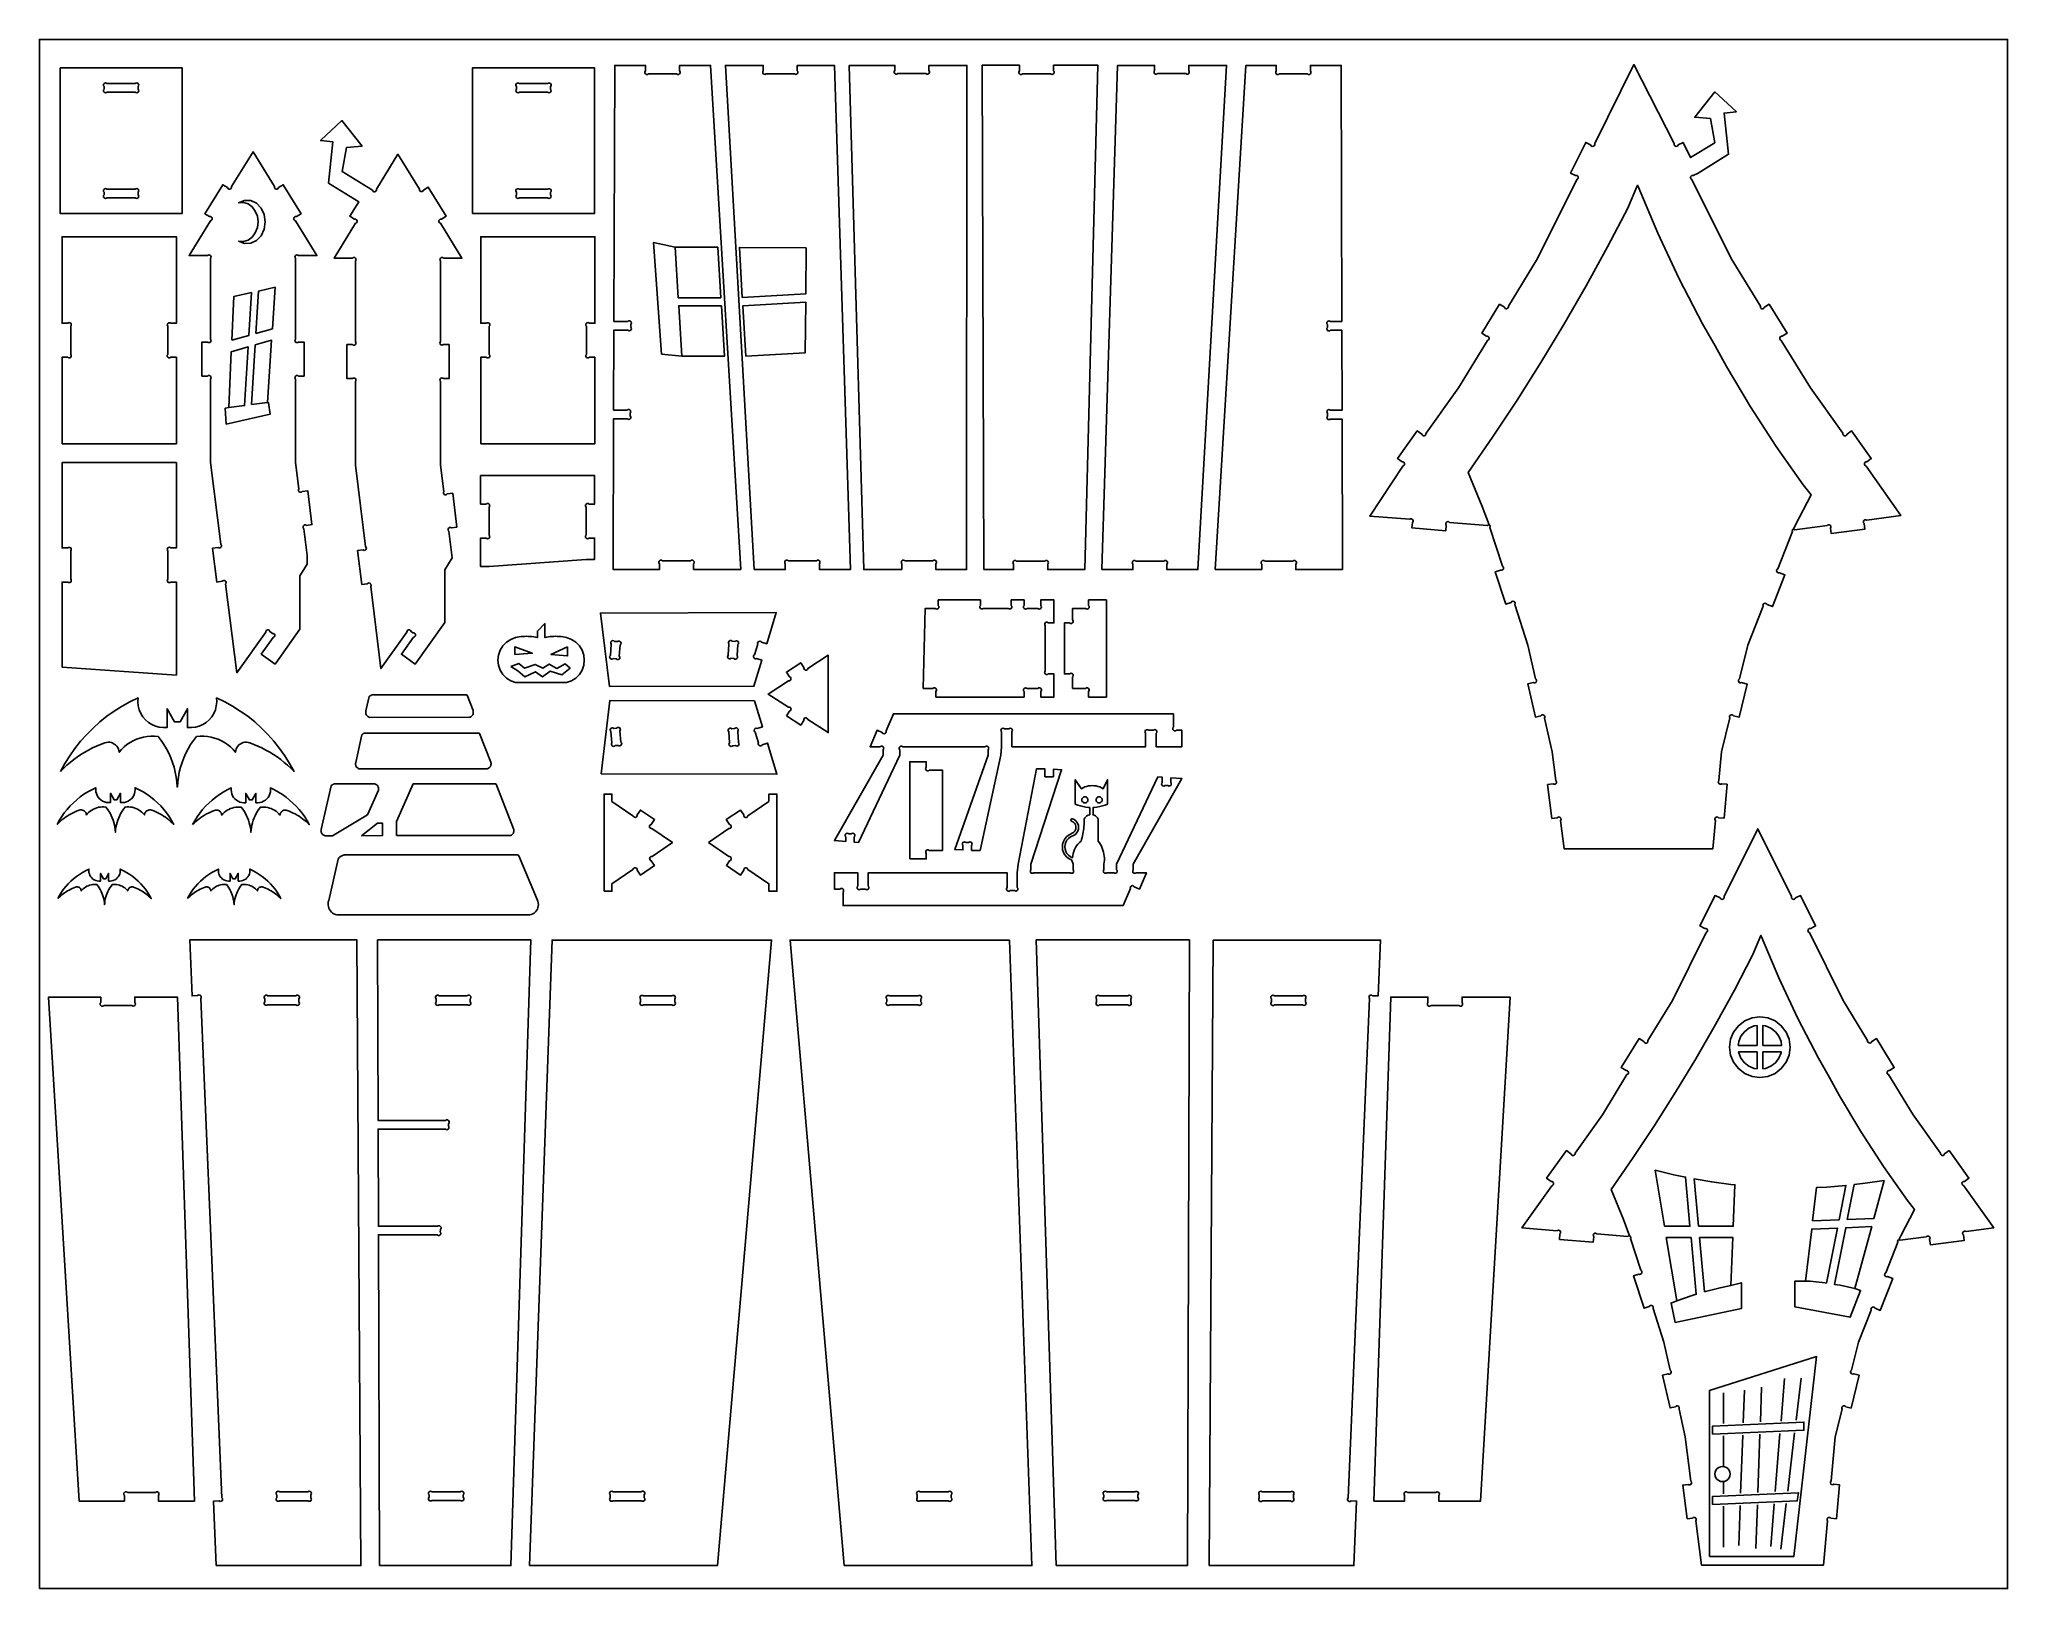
# Model space of a CAD drawing. Extents: x -897 to 1319, y -771 to 974.
import ezdxf

# ---------------------------------------------------------------- set-up
doc = ezdxf.new("R2010")
doc.units = 0
doc.header["$MEASUREMENT"] = 0
doc.layers.get('0').update_dxf_attribs({"linetype": 'CONTINUOUS'})
doc.layers.add('ENGRAVING', color=1, linetype='CONTINUOUS')

msp = doc.modelspace()

# ---------------------------------------------------------------- linework, layer by layer
for points in [[(-897.5, -770.5), (-897.5, 973.9), (1318.9, 973.9), (1318.9, -770.5)], [(-874, 941.9), (-736.8, 941.9), (-736.8, 777.8), (-874, 777.8)], [(-409.6, 777.8), (-409.6, 941.9), (-272.5, 941.9), (-272.5, 777.8)], [(-673.1, 746.7), (-667.7, 746.4), (-662.5, 747.9), (-657.9, 751.3), (-654.3, 756.1), (-652, 761.9), (-651.2, 768.3), (-652, 774.7), (-654.3, 780.6), (-657.9, 785.4), (-662.5, 788.7), (-667.7, 790.2), (-673.1, 789.9), (-666.5, 792.5), (-659.5, 792.3), (-653.1, 789.3), (-647.8, 783.8), (-644.4, 776.6), (-643.2, 768.3), (-644.4, 760.1), (-647.8, 752.8), (-653.1, 747.3), (-659.5, 744.3), (-666.5, 744.1)], [(-178, 683), (-130.1, 683), (-133.5, 739.8), (-181.5, 739.8)], [(-105.9, 683.1), (-109.1, 739.7), (-34.1, 739.1), (-34.5, 687.2)], [(-680.8, 635.1), (-678.5, 684.3), (-658.6, 688.8), (-661.5, 640.5)], [(-653.6, 642.7), (-635.1, 648), (-632, 694.7), (-650.7, 690.5)], [(-174.1, 617), (-126.1, 617), (-129.5, 673.9), (-177.5, 673.9)], [(-102.1, 617.1), (-35, 621), (-34.5, 678.1), (-105.3, 674)], [(-684.3, 559.2), (-681.4, 622.2), (-662.3, 627.6), (-666.4, 561.6)], [(-658.6, 562.6), (-654.4, 629.8), (-636, 635.1), (-640.6, 565)], [(-375.6, 258.8), (-371.5, 254.7), (-366.6, 251.6), (-361.2, 249.6), (-303.7, 249.6), (-298.3, 251.6), (-293.4, 254.7), (-289.3, 258.8), (-286.3, 263.7), (-284.4, 269.2), (-283.8, 275), (-284.4, 280.7), (-286.3, 286.2), (-289.3, 291.1), (-293.4, 295.2), (-298.3, 298.3), (-303.7, 300.3), (-305.7, 300.8), (-307.7, 301.1), (-309.8, 301.4), (-311.8, 301.6), (-313.9, 301.7), (-316, 301.8), (-318, 301.7), (-320.1, 301.6), (-322.1, 301.4), (-324.2, 301.1), (-326.2, 300.8), (-328.2, 300.3), (-328.2, 316.1), (-336.7, 307.7), (-336.7, 300.3), (-338.7, 300.8), (-340.8, 301.1), (-342.8, 301.4), (-344.8, 301.6), (-346.9, 301.7), (-349, 301.8), (-351, 301.7), (-353.1, 301.6), (-355.1, 301.4), (-357.2, 301.1), (-359.2, 300.8), (-361.2, 300.3), (-366.6, 298.3), (-371.5, 295.2), (-375.6, 291.1), (-378.6, 286.2), (-380.5, 280.7), (-381.2, 275), (-380.5, 269.2), (-378.6, 263.7)], [(-362, 281.4), (-362, 290), (-342.5, 282.6)], [(-302.7, 290), (-321.4, 281.4), (-302.7, 279.7)], [(-366.7, 267.9), (-357.7, 271.3), (-351, 266), (-339.2, 270.1), (-330.5, 265.9), (-323.3, 270.5), (-314.9, 265.6), (-305.4, 270.7), (-299.8, 265.8), (-309.2, 258.4), (-322.2, 262.6), (-331, 256.2), (-338.9, 261.8), (-350.8, 256.2), (-358.6, 262.9)], [(-873.6, 149.7), (-870.1, 153.2), (-866.4, 156.6), (-862.6, 159.8), (-858.7, 162.9), (-854.7, 165.9), (-850.6, 168.6), (-846.3, 171.3), (-842, 173.7), (-837.6, 176), (-833.1, 178.1), (-828.5, 180.1), (-823.8, 181.8), (-822, 182.3), (-820.1, 182.5), (-818.3, 182.5), (-816.4, 182.1), (-814.7, 181.5), (-813.1, 180.5), (-811.6, 179.4), (-810.3, 178), (-809.2, 176.5), (-808.4, 174.8), (-807.9, 173), (-807.6, 171.2), (-805, 174.3), (-802, 177.2), (-798.8, 179.8), (-795.4, 182.1), (-791.8, 184.1), (-788.1, 185.8), (-784.2, 187.2), (-780.2, 188.2), (-776.1, 188.9), (-772, 189.3), (-767.9, 189.3), (-763.8, 188.9), (-760.4, 184.4), (-757.2, 179.8), (-754.4, 175), (-751.8, 170), (-749.5, 164.9), (-747.5, 159.6), (-745.8, 154.3), (-744.5, 148.8), (-743.4, 143.3), (-742.7, 137.8), (-742.3, 132.2), (-742.1, 132.2), (-741.7, 137.8), (-740.9, 143.3), (-739.9, 148.8), (-738.5, 154.3), (-736.8, 159.6), (-734.8, 164.9), (-732.5, 170), (-729.9, 175), (-727.1, 179.8), (-723.9, 184.4), (-720.5, 188.9), (-716.4, 189.3), (-712.3, 189.3), (-708.2, 188.9), (-704.1, 188.2), (-700.1, 187.2), (-696.3, 185.8), (-692.5, 184.1), (-688.9, 182.1), (-685.5, 179.8), (-682.3, 177.2), (-679.4, 174.3), (-676.7, 171.2), (-676.4, 173), (-675.9, 174.8), (-675.1, 176.5), (-674, 178), (-672.7, 179.4), (-671.3, 180.5), (-669.6, 181.5), (-667.9, 182.1), (-666, 182.5), (-664.2, 182.5), (-662.3, 182.3), (-660.5, 181.8), (-655.9, 180.1), (-651.3, 178.1), (-646.8, 176), (-642.3, 173.7), (-638, 171.3), (-633.8, 168.6), (-629.6, 165.9), (-625.6, 162.9), (-621.7, 159.8), (-617.9, 156.6), (-614.3, 153.2), (-610.7, 149.7), (-615.7, 158.6), (-621.1, 167.3), (-627, 175.6), (-633.3, 183.6), (-640.1, 191.3), (-647.3, 198.5), (-654.9, 205.3), (-662.9, 211.7), (-671.2, 217.6), (-679.9, 223), (-688.8, 227.9), (-698, 232.4), (-697.8, 227.9), (-698.2, 223.4), (-699.3, 219.1), (-701, 215), (-703.4, 211.1), (-706.3, 207.7), (-709.6, 204.8), (-713.4, 202.4), (-717.5, 200.6), (-721.8, 199.4), (-726.3, 198.9), (-730.8, 199), (-730.8, 220.1), (-738.9, 205.5), (-745.4, 205.5), (-753.6, 220.1), (-753.6, 199), (-758, 198.9), (-762.5, 199.4), (-766.8, 200.6), (-770.9, 202.4), (-774.7, 204.8), (-778.1, 207.7), (-780.9, 211.1), (-783.3, 215), (-785, 219.1), (-786.1, 223.4), (-786.5, 227.9), (-786.3, 232.4), (-795.5, 227.9), (-804.4, 223), (-813.1, 217.6), (-821.4, 211.7), (-829.4, 205.3), (-837, 198.5), (-844.2, 191.3), (-851, 183.6), (-857.4, 175.6), (-863.3, 167.3), (-868.7, 158.6)], [(-528.6, 212.5), (-528.1, 211.9), (-527.5, 211.4), (-526.8, 211), (-526.1, 210.7), (-525.3, 210.5), (-413.1, 210.6), (-412.4, 210.9), (-411.6, 211.2), (-411, 211.7), (-410.4, 212.2), (-409.9, 212.8), (-409.4, 213.5), (-409.1, 214.2), (-408.9, 215), (-408.8, 215.8), (-408.8, 216.6), (-408.9, 217.4), (-409.1, 218.2), (-415.9, 235.5), (-416, 235.6), (-416.1, 235.7), (-416.1, 235.7), (-416.2, 235.8), (-416.3, 235.8), (-416.4, 235.9), (-416.5, 235.9), (-416.6, 236), (-416.7, 236), (-416.8, 236), (-416.9, 236), (-417, 236), (-520.5, 236), (-521, 236.1), (-521.5, 236), (-522, 236), (-522.5, 235.9), (-523, 235.8), (-523.5, 235.6), (-524, 235.4), (-524.4, 235.1), (-524.9, 234.9), (-525.3, 234.6), (-525.7, 234.2), (-526, 233.9), (-529.7, 217.7), (-529.9, 216.9), (-529.9, 216.1), (-529.9, 215.3), (-529.7, 214.6), (-529.4, 213.8), (-529.1, 213.1)], [(-540.2, 154.5), (-539.6, 154), (-539, 153.5), (-538.3, 153.1), (-537.6, 152.7), (-536.9, 152.5), (-393.2, 152.7), (-392.4, 152.9), (-391.7, 153.3), (-391, 153.7), (-390.4, 154.2), (-389.9, 154.9), (-389.5, 155.5), (-389.2, 156.3), (-388.9, 157.1), (-388.8, 157.8), (-388.8, 158.7), (-389, 159.5), (-389.2, 160.2), (-401.8, 192.4), (-401.9, 192.4), (-401.9, 192.5), (-402, 192.5), (-402.1, 192.6), (-402.2, 192.7), (-402.3, 192.7), (-402.4, 192.7), (-402.5, 192.8), (-402.6, 192.8), (-402.7, 192.8), (-402.8, 192.8), (-402.9, 192.8), (-531, 192.8), (-531.4, 192.8), (-531.7, 192.7), (-532, 192.6), (-532.3, 192.5), (-532.6, 192.3), (-532.9, 192.1), (-533.1, 191.9), (-533.4, 191.7), (-533.6, 191.5), (-533.8, 191.2), (-534, 191), (-534.2, 190.7), (-541.2, 159.7), (-541.4, 158.9), (-541.5, 158.1), (-541.4, 157.4), (-541.2, 156.6), (-541, 155.9), (-540.6, 155.2)], [(-575.8, 77.2), (-567.2, 77.2), (-528, 100.6), (-515.7, 128.6), (-515.5, 129.5), (-515.5, 130.4), (-515.6, 131.3), (-515.8, 132.2), (-516.2, 133), (-516.7, 133.8), (-517.4, 134.4), (-518.1, 134.9), (-519, 135.3), (-519.9, 135.5), (-520.8, 135.6), (-563.5, 135.6), (-564, 135.6), (-564.5, 135.6), (-565, 135.6), (-565.5, 135.5), (-566, 135.3), (-566.5, 135.2), (-567, 135), (-567.4, 134.7), (-567.9, 134.5), (-568.3, 134.2), (-568.7, 133.8), (-569, 133.5), (-580.2, 84.4), (-580.3, 83.6), (-580.4, 82.9), (-580.3, 82.1), (-580.1, 81.3), (-579.9, 80.6), (-579.5, 79.9), (-579.1, 79.2), (-578.5, 78.7), (-577.9, 78.2), (-577.3, 77.8), (-576.5, 77.4)], [(-495.3, 77.3), (-495.3, 93.4), (-476.7, 135.6), (-384.2, 135.6), (-384.1, 135.6), (-384, 135.6), (-383.9, 135.6), (-383.8, 135.5), (-383.7, 135.5), (-383.6, 135.5), (-383.5, 135.4), (-383.4, 135.4), (-383.3, 135.3), (-383.2, 135.3), (-383.2, 135.2), (-383.1, 135.1), (-363.4, 84.9), (-363.2, 84.2), (-363, 83.4), (-363, 82.6), (-363.1, 81.8), (-363.4, 81), (-363.7, 80.2), (-364.1, 79.6), (-364.7, 78.9), (-365.3, 78.4), (-365.9, 78), (-366.7, 77.6), (-367.4, 77.4)], [(-877.5, 89.9), (-875.7, 91.7), (-873.9, 93.4), (-872, 95), (-870.1, 96.5), (-868.1, 98), (-866, 99.4), (-863.9, 100.7), (-861.7, 101.9), (-859.5, 103.1), (-857.2, 104.1), (-855, 105.1), (-852.6, 106), (-851.7, 106.2), (-850.8, 106.3), (-849.9, 106.3), (-848.9, 106.1), (-848.1, 105.8), (-847.2, 105.3), (-846.5, 104.8), (-845.9, 104.1), (-845.3, 103.3), (-844.9, 102.5), (-844.7, 101.6), (-844.5, 100.6), (-843.2, 102.2), (-841.7, 103.6), (-840.1, 105), (-838.4, 106.1), (-836.6, 107.1), (-834.8, 108), (-832.8, 108.7), (-830.8, 109.2), (-828.8, 109.5), (-826.7, 109.7), (-824.7, 109.7), (-822.6, 109.5), (-820.9, 107.3), (-819.3, 105), (-817.9, 102.5), (-816.6, 100.1), (-815.5, 97.5), (-814.5, 94.9), (-813.6, 92.2), (-812.9, 89.5), (-812.4, 86.7), (-812.1, 84), (-811.8, 81.2), (-811.8, 81.2), (-811.6, 84), (-811.2, 86.7), (-810.7, 89.5), (-810, 92.2), (-809.1, 94.9), (-808.1, 97.5), (-807, 100.1), (-805.7, 102.5), (-804.3, 105), (-802.7, 107.3), (-801, 109.5), (-798.9, 109.7), (-796.9, 109.7), (-794.8, 109.5), (-792.8, 109.2), (-790.8, 108.7), (-788.8, 108), (-787, 107.1), (-785.2, 106.1), (-783.5, 105), (-781.9, 103.6), (-780.4, 102.2), (-779.1, 100.6), (-778.9, 101.6), (-778.7, 102.5), (-778.3, 103.3), (-777.7, 104.1), (-777.1, 104.8), (-776.4, 105.3), (-775.5, 105.8), (-774.7, 106.1), (-773.7, 106.3), (-772.8, 106.3), (-771.9, 106.2), (-771, 106), (-768.7, 105.1), (-766.4, 104.1), (-764.1, 103.1), (-761.9, 101.9), (-759.7, 100.7), (-757.6, 99.4), (-755.5, 98), (-753.5, 96.5), (-751.6, 95), (-749.7, 93.4), (-747.9, 91.7), (-746.1, 89.9), (-748.5, 94.4), (-751.3, 98.7), (-754.2, 102.9), (-757.4, 106.9), (-760.8, 110.7), (-764.4, 114.3), (-768.2, 117.7), (-772.2, 120.9), (-776.3, 123.9), (-780.7, 126.6), (-785.1, 129), (-789.7, 131.3), (-789.6, 129), (-789.8, 126.8), (-790.4, 124.6), (-791.2, 122.6), (-792.4, 120.6), (-793.9, 118.9), (-795.5, 117.5), (-797.4, 116.2), (-799.5, 115.3), (-801.6, 114.8), (-803.9, 114.5), (-806.1, 114.6), (-806.1, 125.1), (-810.2, 117.8), (-813.4, 117.8), (-817.5, 125.1), (-817.5, 114.6), (-819.7, 114.5), (-822, 114.8), (-824.1, 115.3), (-826.2, 116.2), (-828.1, 117.5), (-829.7, 118.9), (-831.2, 120.6), (-832.4, 122.6), (-833.2, 124.6), (-833.8, 126.8), (-834, 129), (-833.9, 131.3), (-838.5, 129), (-842.9, 126.6), (-847.3, 123.9), (-851.4, 120.9), (-855.4, 117.7), (-859.2, 114.3), (-862.8, 110.7), (-866.2, 106.9), (-869.4, 102.9), (-872.3, 98.7), (-875.1, 94.4)], [(-725, 89.7), (-723.2, 91.4), (-721.4, 93.1), (-719.5, 94.7), (-717.6, 96.3), (-715.5, 97.7), (-713.5, 99.1), (-711.4, 100.4), (-709.2, 101.7), (-707, 102.8), (-704.7, 103.9), (-702.4, 104.8), (-700.1, 105.7), (-699.2, 106), (-698.3, 106.1), (-697.3, 106), (-696.4, 105.9), (-695.6, 105.5), (-694.7, 105.1), (-694, 104.5), (-693.4, 103.8), (-692.8, 103), (-692.4, 102.2), (-692.2, 101.3), (-692, 100.4), (-690.7, 101.9), (-689.2, 103.4), (-687.6, 104.7), (-685.9, 105.9), (-684.1, 106.9), (-682.2, 107.7), (-680.3, 108.4), (-678.3, 108.9), (-676.3, 109.3), (-674.2, 109.4), (-672.2, 109.4), (-670.1, 109.2), (-668.4, 107), (-666.8, 104.7), (-665.4, 102.3), (-664.1, 99.8), (-663, 97.2), (-662, 94.6), (-661.1, 91.9), (-660.4, 89.2), (-659.9, 86.5), (-659.5, 83.7), (-659.3, 80.9), (-659.2, 80.9), (-659, 83.7), (-658.7, 86.5), (-658.1, 89.2), (-657.5, 91.9), (-656.6, 94.6), (-655.6, 97.2), (-654.5, 99.8), (-653.2, 102.3), (-651.7, 104.7), (-650.2, 107), (-648.5, 109.2), (-646.4, 109.4), (-644.4, 109.4), (-642.3, 109.3), (-640.3, 108.9), (-638.3, 108.4), (-636.3, 107.7), (-634.5, 106.9), (-632.7, 105.9), (-631, 104.7), (-629.4, 103.4), (-627.9, 101.9), (-626.5, 100.4), (-626.4, 101.3), (-626.2, 102.2), (-625.7, 103), (-625.2, 103.8), (-624.6, 104.5), (-623.8, 105.1), (-623, 105.5), (-622.1, 105.9), (-621.2, 106), (-620.3, 106.1), (-619.4, 106), (-618.5, 105.7), (-616.1, 104.8), (-613.8, 103.9), (-611.6, 102.8), (-609.4, 101.7), (-607.2, 100.4), (-605.1, 99.1), (-603, 97.7), (-601, 96.3), (-599.1, 94.7), (-597.2, 93.1), (-595.3, 91.4), (-593.6, 89.7), (-596, 94.1), (-598.7, 98.5), (-601.7, 102.6), (-604.9, 106.6), (-608.3, 110.4), (-611.9, 114), (-615.7, 117.4), (-619.7, 120.6), (-623.8, 123.6), (-628.1, 126.3), (-632.6, 128.8), (-637.2, 131), (-637.1, 128.8), (-637.3, 126.5), (-637.9, 124.4), (-638.7, 122.3), (-639.9, 120.4), (-641.3, 118.7), (-643, 117.2), (-644.9, 116), (-647, 115.1), (-649.1, 114.5), (-651.4, 114.2), (-653.6, 114.3), (-653.6, 124.9), (-657.7, 117.5), (-660.9, 117.5), (-665, 124.9), (-665, 114.3), (-667.2, 114.2), (-669.4, 114.5), (-671.6, 115.1), (-673.7, 116), (-675.5, 117.2), (-677.2, 118.7), (-678.7, 120.4), (-679.8, 122.3), (-680.7, 124.4), (-681.3, 126.5), (-681.5, 128.8), (-681.4, 131), (-686, 128.8), (-690.4, 126.3), (-694.7, 123.6), (-698.9, 120.6), (-702.9, 117.4), (-706.7, 114), (-710.3, 110.4), (-713.7, 106.6), (-716.9, 102.6), (-719.8, 98.5), (-722.5, 94.1)], [(277.5, 115.2), (276.9, 115.9), (276.6, 116.7), (276.5, 117.6), (276.6, 118.5), (276.9, 119.3), (277.5, 120), (278.2, 120.6), (279, 120.9), (279.9, 121), (280.8, 120.9), (281.6, 120.6), (282.3, 120), (282.9, 119.3), (283.2, 118.5), (283.3, 117.6), (283.2, 116.7), (282.9, 115.9), (282.3, 115.2), (281.6, 114.7), (280.8, 114.3), (279.9, 114.2), (279, 114.3), (278.2, 114.7)], [(293.4, 115.2), (292.9, 115.9), (292.6, 116.7), (292.4, 117.6), (292.6, 118.5), (292.9, 119.3), (293.4, 120), (294.2, 120.6), (295, 120.9), (295.9, 121), (296.7, 120.9), (297.6, 120.6), (298.3, 120), (298.8, 119.3), (299.2, 118.5), (299.3, 117.6), (299.2, 116.7), (298.8, 115.9), (298.3, 115.2), (297.6, 114.7), (296.7, 114.3), (295.9, 114.2), (295, 114.3), (294.2, 114.7)], [(-534.6, 77.2), (-511.2, 77.3), (-511.2, 91.4), (-516.8, 91.4)], [(-568.5, -8.7), (-567.2, -9.8), (-565.7, -10.8), (-564.1, -11.5), (-562.3, -12), (-345.3, -12), (-343.5, -11.5), (-341.8, -10.8), (-340.3, -9.8), (-338.9, -8.5), (-337.7, -7.1), (-336.7, -5.5), (-336, -3.8), (-335.6, -1.9), (-335.5, -0.1), (-335.7, 1.8), (-336.1, 3.6), (-336.8, 5.3), (-357.5, 54.7), (-357.6, 54.9), (-357.8, 55), (-358, 55.2), (-358.2, 55.3), (-358.4, 55.4), (-358.6, 55.5), (-358.8, 55.6), (-359, 55.7), (-359.2, 55.7), (-359.4, 55.8), (-359.7, 55.8), (-359.9, 55.8), (-553.2, 55.8), (-554, 55.7), (-554.8, 55.5), (-555.6, 55.3), (-556.3, 55), (-557, 54.6), (-557.7, 54.3), (-558.4, 53.8), (-559, 53.3), (-559.6, 52.8), (-560.1, 52.2), (-560.6, 51.5), (-561.1, 50.9), (-571.6, 4.4), (-572.1, 2.7), (-572.3, 1), (-572.3, -0.8), (-572, -2.6), (-571.5, -4.3), (-570.7, -5.9), (-569.7, -7.4)], [(-876.6, 6.5), (-875.2, 7.9), (-873.8, 9.2), (-872.3, 10.5), (-870.7, 11.8), (-869.1, 13), (-867.4, 14.1), (-865.7, 15.1), (-864, 16.1), (-862.2, 17), (-860.4, 17.9), (-858.6, 18.6), (-856.7, 19.3), (-856, 19.5), (-855.3, 19.6), (-854.5, 19.6), (-853.8, 19.4), (-853.1, 19.2), (-852.4, 18.8), (-851.8, 18.4), (-851.3, 17.8), (-850.9, 17.2), (-850.6, 16.5), (-850.4, 15.8), (-850.3, 15.1), (-849.2, 16.3), (-848, 17.5), (-846.7, 18.5), (-845.4, 19.4), (-843.9, 20.3), (-842.4, 20.9), (-840.9, 21.5), (-839.3, 21.9), (-837.7, 22.2), (-836, 22.3), (-834.4, 22.3), (-832.7, 22.2), (-831.4, 20.4), (-830.1, 18.5), (-829, 16.6), (-827.9, 14.6), (-827, 12.6), (-826.2, 10.5), (-825.5, 8.3), (-825, 6.1), (-824.6, 3.9), (-824.3, 1.7), (-824.1, -0.5), (-824, -0.5), (-823.9, 1.7), (-823.6, 3.9), (-823.2, 6.1), (-822.6, 8.3), (-821.9, 10.5), (-821.1, 12.6), (-820.2, 14.6), (-819.2, 16.6), (-818, 18.5), (-816.8, 20.4), (-815.4, 22.2), (-813.8, 22.3), (-812.1, 22.3), (-810.5, 22.2), (-808.9, 21.9), (-807.3, 21.5), (-805.7, 20.9), (-804.2, 20.3), (-802.8, 19.4), (-801.4, 18.5), (-800.1, 17.5), (-799, 16.3), (-797.9, 15.1), (-797.8, 15.8), (-797.6, 16.5), (-797.2, 17.2), (-796.8, 17.8), (-796.3, 18.4), (-795.7, 18.8), (-795.1, 19.2), (-794.4, 19.4), (-793.6, 19.6), (-792.9, 19.6), (-792.1, 19.5), (-791.4, 19.3), (-789.6, 18.6), (-787.7, 17.9), (-785.9, 17), (-784.1, 16.1), (-782.4, 15.1), (-780.7, 14.1), (-779.1, 13), (-777.5, 11.8), (-775.9, 10.5), (-774.4, 9.2), (-772.9, 7.9), (-771.5, 6.5), (-773.5, 10.1), (-775.6, 13.5), (-778, 16.9), (-780.5, 20.1), (-783.3, 23.1), (-786.1, 26), (-789.2, 28.7), (-792.4, 31.3), (-795.7, 33.6), (-799.2, 35.8), (-802.7, 37.8), (-806.4, 39.6), (-806.3, 37.8), (-806.5, 36), (-806.9, 34.2), (-807.6, 32.6), (-808.6, 31.1), (-809.7, 29.7), (-811.1, 28.5), (-812.6, 27.6), (-814.2, 26.8), (-815.9, 26.4), (-817.7, 26.2), (-819.5, 26.2), (-819.5, 34.7), (-822.8, 28.8), (-825.4, 28.8), (-828.6, 34.7), (-828.6, 26.2), (-830.4, 26.2), (-832.2, 26.4), (-833.9, 26.8), (-835.6, 27.6), (-837.1, 28.5), (-838.4, 29.7), (-839.6, 31.1), (-840.5, 32.6), (-841.2, 34.2), (-841.7, 36), (-841.8, 37.8), (-841.7, 39.6), (-845.4, 37.8), (-849, 35.8), (-852.4, 33.6), (-855.8, 31.3), (-859, 28.7), (-862, 26), (-864.9, 23.1), (-867.6, 20.1), (-870.2, 16.9), (-872.5, 13.5), (-874.7, 10.1)], [(-730.7, 6.5), (-728.8, 10.1), (-726.6, 13.5), (-724.2, 16.9), (-721.7, 20.1), (-719, 23.1), (-716.1, 26), (-713, 28.7), (-709.9, 31.3), (-706.5, 33.6), (-703.1, 35.8), (-699.5, 37.8), (-695.8, 39.6), (-695.9, 37.8), (-695.7, 36), (-695.3, 34.2), (-694.6, 32.6), (-693.7, 31.1), (-692.5, 29.7), (-691.2, 28.5), (-689.6, 27.6), (-688, 26.8), (-686.3, 26.4), (-684.5, 26.2), (-682.7, 26.2), (-682.7, 34.7), (-679.5, 28.8), (-676.8, 28.8), (-673.6, 34.7), (-673.6, 26.2), (-671.8, 26.2), (-670, 26.4), (-668.3, 26.8), (-666.7, 27.6), (-665.1, 28.5), (-663.8, 29.7), (-662.6, 31.1), (-661.7, 32.6), (-661, 34.2), (-660.6, 36), (-660.4, 37.8), (-660.5, 39.6), (-656.8, 37.8), (-653.2, 35.8), (-649.8, 33.6), (-646.5, 31.3), (-643.3, 28.7), (-640.2, 26), (-637.3, 23.1), (-634.6, 20.1), (-632.1, 16.9), (-629.7, 13.5), (-627.5, 10.1), (-625.6, 6.5), (-627, 7.9), (-628.5, 9.2), (-630, 10.5), (-631.5, 11.8), (-633.1, 13), (-634.8, 14.1), (-636.5, 15.1), (-638.2, 16.1), (-640, 17), (-641.8, 17.9), (-643.6, 18.6), (-645.5, 19.3), (-646.2, 19.5), (-647, 19.6), (-647.7, 19.6), (-648.4, 19.4), (-649.1, 19.2), (-649.8, 18.8), (-650.4, 18.4), (-650.9, 17.8), (-651.3, 17.2), (-651.6, 16.5), (-651.9, 15.8), (-652, 15.1), (-653, 16.3), (-654.2, 17.5), (-655.5, 18.5), (-656.9, 19.4), (-658.3, 20.3), (-659.8, 20.9), (-661.3, 21.5), (-662.9, 21.9), (-664.6, 22.2), (-666.2, 22.3), (-667.9, 22.3), (-669.5, 22.2), (-670.9, 20.4), (-672.1, 18.5), (-673.3, 16.6), (-674.3, 14.6), (-675.2, 12.6), (-676, 10.5), (-676.7, 8.3), (-677.2, 6.1), (-677.7, 3.9), (-678, 1.7), (-678.1, -0.5), (-678.2, -0.5), (-678.4, 1.7), (-678.6, 3.9), (-679.1, 6.1), (-679.6, 8.3), (-680.3, 10.5), (-681.1, 12.6), (-682, 14.6), (-683, 16.6), (-684.2, 18.5), (-685.4, 20.4), (-686.8, 22.2), (-688.4, 22.3), (-690.1, 22.3), (-691.7, 22.2), (-693.4, 21.9), (-695, 21.5), (-696.5, 20.9), (-698, 20.3), (-699.4, 19.4), (-700.8, 18.5), (-702.1, 17.5), (-703.3, 16.3), (-704.3, 15.1), (-704.4, 15.8), (-704.7, 16.5), (-705, 17.2), (-705.4, 17.8), (-705.9, 18.4), (-706.5, 18.8), (-707.2, 19.2), (-707.9, 19.4), (-708.6, 19.6), (-709.3, 19.6), (-710.1, 19.5), (-710.8, 19.3), (-712.7, 18.6), (-714.5, 17.9), (-716.3, 17), (-718.1, 16.1), (-719.8, 15.1), (-721.5, 14.1), (-723.2, 13), (-724.8, 11.8), (-726.3, 10.5), (-727.8, 9.2), (-729.3, 7.9)], [(-345.5, -744.5), (-133.9, -744.5), (-73, -40.2), (-320.1, -40.2)], [(8.7, -744.6), (-52.2, -40.2), (194.9, -40.2), (220.2, -744.6)], [(247.4, -744.6), (395.3, -744.6), (397.6, -40.1), (224.9, -40.1)], [(1015.5, -158.8), (1036.8, -158.8), (1036.8, -136.5), (1033.6, -137), (1027.6, -139.4), (1022.5, -143.4), (1018.5, -148.5), (1016.1, -154.5)], [(1043.2, -158.8), (1064.4, -158.8), (1063.8, -154.5), (1061.4, -148.5), (1057.4, -143.4), (1052.3, -139.4), (1046.4, -137), (1043.2, -136.5)], [(1027.6, -182.3), (1033.6, -184.7), (1036.8, -185.2), (1036.8, -166.2), (1015.9, -166.2), (1016.1, -167.3), (1018.5, -173.2), (1022.5, -178.3)], [(1043.2, -185.2), (1046.4, -184.7), (1052.3, -182.3), (1057.4, -178.3), (1061.4, -173.2), (1063.8, -167.3), (1064, -166.2), (1043.2, -166.2)], [(932.5, -362.4), (961.2, -362.4), (956.2, -307.2), (943.1, -304.6), (922.1, -299.5)], [(970.8, -362.4), (1010, -362.4), (1011.9, -315.8), (1007.2, -315.4), (985.7, -312.5), (965.9, -309.2)], [(1099.3, -356.5), (1103.8, -318.8), (1115.4, -318.3), (1136.8, -316.6), (1129.1, -355.3)], [(1138.4, -354.9), (1168.4, -353.6), (1179.9, -310.9), (1158.5, -314.1), (1146.3, -315.5)], [(946.4, -446.6), (962.4, -440.8), (968.3, -439), (962.4, -375.2), (934.6, -375.2)], [(977.6, -436.2), (978.7, -435.8), (995.2, -431.7), (1007.2, -429.3), (1009.5, -375.2), (972, -375.2)], [(1091.4, -424.2), (1096.6, -424.5), (1113.6, -426.3), (1114.8, -426.5), (1127.2, -364.5), (1098.3, -365.7)], [(1123.8, -428), (1130.4, -429), (1147, -432.5), (1165.9, -362.9), (1136.6, -364.1)]]:
    msp.add_lwpolyline(points, close=True)
for points in [[(-107.6, 377), (-107.6, 377.1), (-160.7, 377.1), (-160.7, 383.5, 1), (-164.1, 386.9), (-195.7, 386.9, 1), (-199.1, 383.5), (-199.1, 377.1), (-251.4, 377.1), (-250.9, 546.7), (-235.6, 546.7, 1), (-232.2, 550), (-232.2, 553.1, 1), (-235.5, 556.5), (-250.8, 556.5), (-250.5, 646.6), (-234.9, 646.5, 1), (-231.5, 649.9), (-231.5, 652.9, 1), (-234.9, 656.3), (-250.5, 656.4), (-249.5, 944.6), (-214.9, 944.6), (-214.9, 938.5, 1), (-211.5, 935.1), (-179.9, 935.1, 1), (-176.5, 938.5), (-176.5, 944.6), (-141.7, 944.6), (-107.6, 377.1)], [(-92.5, 376.9), (-124.9, 944.6), (-82.3, 944.6), (-82.3, 938.4, 1), (-78.9, 935.1), (-47.3, 935.1, 1), (-44, 938.4), (-44, 944.6), (-2.2, 944.6), (15.8, 376.9), (-19.1, 376.9), (-19.1, 383.4, 1), (-22.5, 386.8), (-54.1, 386.8, 1), (-57.5, 383.4), (-57.5, 376.9)], [(108.7, 386.8), (77.1, 386.8, 1), (73.7, 383.4), (73.7, 376.9), (30.8, 376.9), (14.6, 944.6), (65.9, 944.6), (65.9, 938.8, 1), (69.3, 935.4), (100.9, 935.4, 1), (104.3, 938.8), (104.3, 944.6), (147.1, 944.6), (146.7, 376.8), (112.1, 376.9), (112.1, 383.4, 1)], [(165.9, 376.8), (199.6, 376.8), (199.6, 383.1, -1), (203, 386.5), (234.6, 386.5, -1), (238, 383.1), (238, 376.9), (279.7, 376.9), (294.6, 944.7), (244.6, 944.7), (244.6, 938.5, -1), (241.2, 935.1), (209.6, 935.1, -1), (206.2, 938.5), (206.2, 944.7), (164.2, 944.7)], [(298.9, 376.9), (333.9, 376.9), (333.9, 383.1, -1), (337.3, 386.5), (368.9, 386.5, -1), (372.3, 383.1), (372.3, 376.9), (407.2, 376.9), (439.4, 944.6), (396.8, 944.6), (396.8, 938.8, -1), (393.4, 935.4), (361.8, 935.4, -1), (358.4, 938.8), (358.4, 944.6), (316.6, 944.6)], [(426.4, 376.9), (461.1, 944.5), (495.4, 944.5), (495.4, 938.3, 1), (498.8, 934.9), (530.4, 934.9, 1), (533.8, 938.3), (533.8, 944.5), (568.5, 944.5), (569.2, 656.1), (556.4, 656.1, 1), (553, 652.7), (553, 649.6, 1), (556.4, 646.3), (569.2, 646.3), (569.4, 556.3), (556.6, 556.3, 1), (553.2, 552.9), (553.2, 549.8, 1), (556.6, 546.4), (569.4, 546.4), (569.8, 376.9), (517.4, 376.9), (517.4, 383.1, 1), (514, 386.5), (482.4, 386.5, 1), (479, 383.1), (479, 376.9)], [(805.6, 96.7), (811.8, 97.5, -1), (815.6, 94.5), (819.6, 62.4), (986.9, 62.4), (989.8, 94.5, -1), (993.5, 97.5), (999.7, 97), (1003.1, 135.2), (997, 135.8, -1), (993.9, 139.4), (996.8, 171.5), (1006.2, 209.8, -1), (1010.3, 212.3), (1016.6, 210.7), (1025.7, 248), (1019.4, 249.6, -1), (1016.9, 253.7), (1026.3, 291.9), (1043.6, 335.7, -1), (1048, 337.6), (1054.1, 335.2), (1068.2, 370.9), (1062.1, 373.3, -1), (1060.2, 377.7), (1076.7, 419.6, -1), (1079.4, 421.7), (1115.6, 426.5, -1), (1119.4, 423.6), (1120.3, 417.5), (1158.3, 422.5), (1157.5, 428.7, -1), (1160.4, 432.5), (1198.6, 437.6), (1159.5, 493.5, -1), (1160.4, 498.2), (1165.4, 501.9), (1143.1, 533.1), (1138.1, 529.5, -1), (1133.4, 530.3), (1096.9, 581.4), (1064.1, 635, -1), (1065.2, 639.7), (1070.5, 642.9), (1050.4, 675.6), (1045.2, 672.4, -1), (1040.5, 673.5), (1007.7, 727.1), (963.5, 816.1, -1), (965, 820.6), (970.6, 823.4), (1004.7, 844.5), (999.6, 890.9), (1013.3, 892.4), (1013.3, 892.5), (989.4, 914.8), (966.7, 886.2), (984.2, 884.6), (989.1, 857.5), (961.9, 840.7), (953.5, 857.8), (947.9, 855, -1), (943.4, 856.5), (898.2, 945.5), (854, 856.5, -1), (849.4, 855), (843.9, 857.8), (826.8, 823.4), (832.3, 820.6, -1), (833.9, 816.1), (789.6, 727.1), (756.8, 673.5, -1), (752.2, 672.4), (746.9, 675.6), (726.9, 642.9), (732.1, 639.6, -1), (733.3, 635), (700.5, 581.4), (664, 530.3, -1), (659.3, 529.5), (654.2, 533.1), (631.9, 501.9), (637.1, 498.2, -1), (637.9, 493.5), (600.7, 437.2), (645.6, 433.6, -1), (648.7, 430), (648.2, 423.8), (686.3, 420.7), (686.8, 426.9, -1), (690.5, 430), (733.1, 426.6, -1), (736, 424.3), (750.1, 380.7, -1), (747.9, 376.4), (742, 374.5), (753.8, 338), (759.7, 339.9, -1), (764, 337.7), (778.8, 291.9), (787.4, 253.8, -1), (784.8, 249.7), (778.8, 248.4), (787.2, 210.9), (793.3, 212.3, -1), (797.3, 209.7), (805.9, 171.5), (810, 139.4, -1), (807, 135.6), (800.9, 134.8)], [(-821.2, 914.5), (-789.6, 914.5, 1), (-786.2, 917.9), (-786.2, 920.7, 1), (-789.6, 924.1), (-821.2, 924.1, 1), (-824.6, 920.7), (-824.6, 917.9, 1)], [(-325.2, 914.5), (-356.8, 914.5, -1), (-360.2, 917.9), (-360.2, 920.7, -1), (-356.8, 924.1), (-325.2, 924.1, -1), (-321.9, 920.7), (-321.9, 917.9, -1)], [(-476.8, 305.6), (-478.9, 307.1, 1), (-483.6, 306.3), (-512.8, 265.4), (-524.4, 357.9, 1), (-528.2, 360.9), (-534.4, 360.1), (-539.2, 398.2), (-533, 399, 1), (-530.1, 402.7), (-541.6, 494.6), (-541.6, 588.5, 1), (-545, 591.9), (-551.2, 591.9), (-551.2, 630.3), (-545, 630.3, 1), (-541.6, 633.7), (-541.6, 724.3, 1), (-545, 727.7), (-565.6, 727.7), (-541.5, 766.8, 1), (-542.6, 771.5), (-547.9, 774.7), (-537.9, 791), (-572, 812.1), (-566.9, 858.5), (-580.6, 860), (-580.6, 860.2), (-556.7, 882.5), (-534, 853.8), (-551.5, 852.3), (-556.4, 825.1), (-522.5, 804.2, 1), (-517.8, 805.3), (-493.7, 844.5), (-469.5, 805.3, 1), (-464.9, 804.2), (-459.6, 807.4), (-439.5, 774.7), (-444.7, 771.5, 1), (-445.9, 766.8), (-421.7, 727.7), (-442.3, 727.7, 1), (-445.7, 724.3), (-445.7, 633.7, 1), (-442.3, 630.3), (-436.1, 630.3), (-436.1, 591.9), (-442.3, 591.9, 1), (-445.7, 588.5), (-445.7, 494.6), (-442, 464.9, 1), (-438.2, 462), (-432, 462.8), (-427.2, 424.7), (-433.4, 423.9, 1), (-436.3, 420.1), (-432.5, 390), (-440.7, 376.6), (-440.7, 317.4), (-474.2, 270.4), (-489.8, 281.6), (-476, 300.9, 1)], [(-697.6, 362.9), (-691.5, 363.7, -1), (-687.7, 360.7), (-675.1, 260.8), (-642.6, 306.3, -1), (-637.9, 307.1), (-635.1, 305.1, -1), (-634.3, 300.4), (-647.7, 281.7), (-632.1, 270.5), (-604, 309.9), (-604, 369.7), (-595.8, 382.9), (-595.8, 392.8), (-599.6, 422.9, -1), (-596.7, 426.7), (-590.5, 427.5), (-595.3, 465.6), (-601.4, 464.8, -1), (-605.2, 467.7), (-609, 497.4), (-609, 591.3, -1), (-605.6, 594.7), (-599.4, 594.7), (-599.4, 633.1), (-605.6, 633.1, -1), (-609, 636.5), (-609, 727.1, -1), (-605.6, 730.5), (-585, 730.5), (-609.1, 769.6, -1), (-608, 774.3), (-602.7, 777.5), (-622.9, 810.2), (-628.1, 807, -1), (-632.8, 808.1), (-656.9, 847.3), (-681.1, 808.1, -1), (-685.7, 807), (-691, 810.2), (-711.1, 777.5), (-705.9, 774.3, -1), (-704.8, 769.6), (-728.9, 730.5), (-708.3, 730.5, -1), (-704.9, 727.1), (-704.9, 636.5, -1), (-708.3, 633.1), (-714.5, 633.1), (-714.5, 594.7), (-708.3, 594.7, -1), (-704.9, 591.3), (-704.9, 497.4), (-693.3, 405.5, -1), (-696.3, 401.8), (-702.4, 401)], [(-824.6, 801.7), (-824.6, 798.9, 1), (-821.2, 795.5), (-789.6, 795.5, 1), (-786.2, 798.9), (-786.2, 801.7, 1), (-789.6, 805.1), (-821.2, 805.1, 1)], [(-356.8, 805.1), (-325.2, 805.1, -1), (-321.9, 801.7), (-321.9, 798.9, -1), (-325.2, 795.5), (-356.8, 795.5, -1), (-360.2, 798.9), (-360.2, 801.7, -1)], [(-871.8, 518.5), (-743.2, 518.5), (-743.2, 615.9), (-749.5, 615.9, -1), (-752.8, 619.2), (-752.8, 650.8, -1), (-749.5, 654.2), (-743.2, 654.2), (-743.2, 751.6), (-871.8, 751.6), (-871.8, 654.2), (-865.6, 654.2, -1), (-862.2, 650.8), (-862.2, 619.2, -1), (-865.6, 615.9), (-871.8, 615.9)], [(-400.5, 518.5), (-400.5, 615.9), (-394.3, 615.9, 1), (-390.9, 619.2), (-390.9, 650.8, 1), (-394.3, 654.2), (-400.5, 654.2), (-400.5, 751.6), (-271.9, 751.6), (-271.9, 654.2), (-278.1, 654.2, 1), (-281.5, 650.8), (-281.5, 619.2, 1), (-278.1, 615.9), (-271.9, 615.9), (-271.9, 518.5)], [(-871.8, 266.9), (-871.8, 362.9), (-865.6, 362.9, 1), (-862.2, 366.3), (-862.2, 397.9, 1), (-865.6, 401.3), (-871.8, 401.3), (-871.8, 497.3), (-743.2, 497.3), (-743.2, 401.3), (-749.4, 401.3, 1), (-752.8, 397.9), (-752.8, 366.3, 1), (-749.4, 362.9), (-743.2, 362.9), (-743.2, 258.1)], [(-391.1, 380.2), (-400.7, 380.2), (-400.7, 412.3), (-394.5, 412.3, 1), (-391.1, 415.7), (-391.1, 447.3, 1), (-394.5, 450.7), (-400.7, 450.7), (-400.7, 482.8), (-272.2, 482.8), (-272.2, 450.7), (-278.4, 450.7, 1), (-281.8, 447.3), (-281.8, 415.7, 1), (-278.4, 412.3), (-272.2, 412.3), (-272.2, 388.4), (-281.8, 388.4)], [(112, 233.4), (112, 239.6, 1), (108.6, 243), (97.8, 243), (100.1, 333.2), (111.4, 333.2, 1), (114.8, 336.6), (114.8, 342.8), (162.3, 342.8), (162.3, 336.6, 1), (165.7, 333.2), (193.6, 333.2, 1), (197, 336.6), (197, 342.8), (211.4, 342.8), (211.4, 336.6, 1), (214.8, 333.2), (226.8, 333.2, 1), (230.2, 336.6), (230.2, 342.8), (244.9, 342.8), (244.9, 316.9), (238.6, 316.9, 1), (235.2, 313.5), (235.2, 262.7, 1), (238.6, 259.4), (244.9, 259.4), (244.9, 233.4), (230.2, 233.4), (230.2, 239.6, 1), (226.8, 243), (214.8, 243, 1), (211.4, 239.6), (211.4, 233.4)], [(284, 233.4), (284, 239.6, 1), (280.6, 243), (266.1, 243), (266.1, 256, 1), (262.7, 259.4), (256.9, 259.4), (256.9, 316.9), (262.7, 316.9, 1), (266.1, 320.3), (266.1, 333.2), (280.6, 333.2, 1), (284, 336.6), (284, 342.8), (304.1, 342.8), (304.1, 233.4)], [(-255.6, 245.2), (-92.9, 245.6), (-84, 275), (-89.8, 276.7, -1), (-92, 281), (-88.4, 292.8, -1), (-84.2, 295.1), (-78.4, 293.3), (-67.7, 328.4), (-265.7, 327.9)], [(-244.4, 279.4), (-243.3, 292.1, 1), (-246.4, 295.8), (-249.7, 296.1, 1), (-253.4, 293), (-254.5, 280.3, 1), (-251.4, 276.6), (-248, 276.4, 1)], [(-114.1, 296), (-117.4, 296.2, 1), (-120.9, 293), (-121.7, 280.6, 1), (-118.5, 277), (-115.3, 276.8, 1), (-111.7, 280), (-110.9, 292.4, 1)], [(-56.3, 212.2), (-52.9, 217.4, 1), (-54, 222.1), (-76.9, 236.8), (-54, 251.6, 1), (-52.9, 256.3), (-56.3, 261.5), (-40.1, 271.9), (-36.8, 266.6, 1), (-32.1, 265.6), (-9.2, 280.4), (-9.2, 193.3), (-32.1, 208.1, 1), (-36.8, 207), (-40.1, 201.8)], [(-265, 146.9), (-67, 146.4), (-77.7, 181.5), (-83.5, 179.7, -1), (-87.7, 181.9), (-91.4, 193.8, -1), (-89.1, 198), (-83.3, 199.8), (-92.3, 229.1), (-255, 229.5)], [(10.6, 70.7), (10.6, 75.9, -1), (14, 79.3), (16.8, 79.3, -1), (20.2, 75.9), (20.2, 70), (25, 69.7), (71.5, 167.9), (71.5, 174.1, -1), (74.9, 177.5), (167.5, 177.5, -1), (170.9, 174.1), (170.9, 167.9), (133.4, 61.7), (142.6, 61.2), (142.6, 66.2, -1), (146, 69.6), (148.8, 69.6, -1), (152.2, 66.2), (152.2, 60.7), (161.8, 60.7), (185.3, 167.9), (186.1, 177.5), (186.1, 194.1, -1), (189.5, 197.5), (194.2, 197.5, -1), (197.6, 194.1), (197.6, 177.5), (348.3, 177.5), (348.3, 192.6, -1), (351.7, 196), (356.9, 196, -1), (360.3, 192.6), (360.3, 177.5), (389.2, 177.5), (389.2, 196), (383, 196, -1), (379.6, 199.4), (379.6, 214.6), (64.3, 214.6), (56, 195.4, -1), (51.6, 193.6), (45.9, 196), (37.9, 177.5), (49.3, 177.5, -1), (52.7, 174.1), (52.7, 167.9), (-2.1, 71.7)], [(-243.7, 195.3), (-242.6, 182.7, -1), (-245.7, 179), (-249, 178.7, -1), (-252.7, 181.8), (-253.8, 194.4, -1), (-250.7, 198.1), (-247.4, 198.4, -1)], [(-120.3, 181.8), (-121, 194.2, -1), (-117.8, 197.7), (-114.6, 197.9, -1), (-111, 194.7), (-110.3, 182.3, -1), (-113.5, 178.8), (-116.7, 178.6, -1)], [(82.7, 51.1), (82.7, 160.5), (101.2, 160.5), (101.2, 154.3, 1), (104.6, 150.9), (119.7, 150.9), (119.7, 60.7), (104.6, 60.7, 1), (101.2, 57.3), (101.2, 51.1)], [(266.6, 45.2), (266.6, 39, -1), (263.2, 35.6), (222.4, 35.6, -1), (219, 39), (219, 45.2), (253.7, 151.5), (244.5, 152), (244.5, 143.6), (234.9, 143.6), (234.9, 152.5), (225.3, 152.5), (204.6, 45.2), (203.7, 35.6), (203.7, 19, -1), (200.4, 15.6), (195.7, 15.6, -1), (192.3, 19), (192.3, 35.6), (36, 35.6), (36, 20.5, -1), (32.6, 17.1), (27.4, 17.1, -1), (24, 20.5), (24, 35.6), (-2.1, 35.6), (-2.1, 17.1), (4.1, 17.1, -1), (7.5, 13.7), (7.5, -1.4), (322.8, -1.4), (331.1, 17.8, -1), (335.5, 19.6), (341.2, 17.1), (349.2, 35.6), (337.8, 35.6, -1), (334.4, 39), (334.4, 45.2), (389.2, 141.5), (376.5, 142.4), (376.5, 137.3, -1), (373.1, 133.9), (370.3, 133.9, -1), (366.9, 137.3), (366.9, 143.1), (362.1, 143.5), (315.6, 45.2), (315.6, 39, -1), (312.3, 35.6), (304.6, 35.6, -1), (301.3, 39), (301.3, 45.2), (301.6, 47.5), (301.8, 49.8), (301.8, 52.1), (301.6, 54.3), (301.3, 56.6), (300.8, 58.8), (300.2, 61), (299.4, 63.2), (298.5, 65.3), (297.4, 67.3), (296.2, 69.2), (294.9, 71.1), (294.9, 95.9), (294.1, 97.4), (293, 98.6), (291.7, 99.6), (290.2, 100.4), (289.1, 100.7), (289.1, 109), (290.4, 109.1), (293.5, 109.4), (296.6, 110), (299.6, 110.7), (302.6, 111.7), (305.5, 112.9), (305.5, 140.3), (300.4, 130.2), (298.5, 131.3), (296.6, 132.1), (294.5, 132.8), (292.4, 133.3), (290.3, 133.5), (288.2, 133.6), (286, 133.5), (283.9, 133.3), (281.8, 132.8), (279.8, 132.1), (277.8, 131.3), (275.9, 130.2), (269, 140.3), (269, 112.9), (271.9, 111.7), (274.9, 110.7), (277.9, 110), (281, 109.4), (284.1, 109.1), (285.3, 109), (285.3, 100.9), (283.7, 100.4), (282.2, 99.6), (280.9, 98.6), (279.8, 97.4), (278.9, 95.9), (279, 93.8), (279, 91.7), (279, 89.6), (278.8, 87.5), (278.6, 85.4), (278.4, 83.3), (278.1, 81.3), (277.7, 79.2), (277.3, 77.1), (276.8, 75.1), (276.2, 73.1), (275.6, 71.1), (273.8, 69.5), (272.1, 67.7), (270.6, 65.9), (269.3, 63.8), (268.2, 61.7), (267.3, 59.5), (266.6, 57.2), (266.2, 54.8), (265.9, 52.4), (263.5, 53.6), (261.4, 55.2), (259.7, 57.2), (258.4, 59.5), (257.6, 62), (257.4, 64.7), (257.6, 67.3), (258.4, 69.8), (259.7, 72.1), (261.4, 74.1), (263.5, 75.8), (267.8, 77.8), (269.5, 79.1), (270.8, 80.7), (271.8, 82.5), (272.5, 84.5), (272.7, 86.6), (272.5, 88.7), (271.8, 90.7), (270.8, 92.5), (269.5, 94.1), (267.8, 95.4), (265.9, 96.3), (265.6, 96.4), (265.2, 96.4), (264.9, 96.3), (264.6, 96.1), (264.3, 95.9), (264.1, 95.6), (264, 95.2), (264, 94.9), (264.1, 94.5), (264.2, 94.2), (264.4, 93.9), (264.7, 93.7), (266.3, 92.9), (267.5, 92), (268.5, 90.9), (269.2, 89.5), (269.7, 88.1), (269.8, 86.6), (269.7, 85.1), (269.2, 83.7), (268.5, 82.3), (267.5, 81.2), (266.3, 80.3), (262, 78.2), (259.5, 76.2), (257.4, 73.8), (255.8, 70.9), (254.8, 67.9), (254.5, 64.7), (254.8, 61.5), (255.8, 58.4), (257.4, 55.6), (259.5, 53.1), (262, 51.1), (264.7, 49.9), (266.1, 47.6)], [(-261.6, 14.8), (-252.7, 14.8), (-252.7, 23.2), (-229, 39.2, -1), (-224.3, 38.3), (-220.7, 33), (-204.8, 43.8), (-208.4, 49.1, -1), (-207.5, 53.8), (-184.7, 69.5), (-207.6, 85.2, -1), (-208.4, 89.9), (-204.7, 95.4), (-220.6, 106.1), (-224.3, 100.7, -1), (-229, 99.8), (-252.7, 115.8), (-252.7, 124.2), (-261.6, 124.2)], [(-143.9, 69.5), (-121.1, 53.8, -1), (-120.2, 49.1), (-123.8, 43.8), (-107.9, 33), (-104.3, 38.3, -1), (-99.6, 39.2), (-75.9, 23.2), (-75.9, 14.8), (-67, 14.8), (-67, 124.2), (-75.9, 124.2), (-75.9, 115.8), (-99.6, 99.8, -1), (-104.3, 100.7), (-108, 106.1), (-123.9, 95.4), (-120.2, 89.9, -1), (-121.1, 85.2)], [(957.9, -692), (964, -691.2, -1), (967.8, -694.2), (974.1, -743.9), (1111.7, -744), (1116.2, -694.3, -1), (1119.9, -691.2), (1126.1, -691.8), (1129.5, -653.5), (1123.4, -653, -1), (1120.3, -649.3), (1124.8, -599.6), (1132.5, -568.3, -1), (1136.6, -565.8), (1142.6, -567.2), (1151.7, -530), (1145.7, -528.5, -1), (1143.2, -524.4), (1150.9, -493.1), (1165.2, -456.8, -1), (1169.6, -454.9), (1175.4, -457.2), (1189.5, -421.5), (1183.7, -419.2, -1), (1181.8, -414.8), (1195.4, -380.4, -1), (1198.1, -378.3), (1227.3, -374.4, -1), (1231.1, -377.3), (1232, -383.4), (1270, -378.4), (1269.2, -372.2, -1), (1272.1, -368.4), (1303.3, -364.2), (1269.5, -316.9, -1), (1270.3, -312.1), (1275.3, -308.5), (1253, -277.3), (1248, -280.9, -1), (1243.3, -280.1), (1212.5, -237), (1184.9, -191.8, -1), (1186, -187.2), (1191.3, -183.9), (1171.2, -151.2), (1165.9, -154.4, -1), (1161.3, -153.3), (1133.6, -108.2), (1095.7, -31.8, -1), (1097.2, -27.2), (1102.7, -24.4), (1085.7, 9.9), (1080.1, 7.2, -1), (1075.6, 8.7), (1037.6, 85.1), (999.6, 8.7, -1), (995.1, 7.2), (989.5, 9.9), (972.4, -24.4), (978, -27.2, -1), (979.5, -31.8), (941.6, -108.2), (913.9, -153.3, -1), (909.2, -154.4), (904, -151.2), (883.9, -183.9), (889.2, -187.2, -1), (890.3, -191.8), (862.7, -237), (831.9, -280.1, -1), (827.2, -280.9), (822.1, -277.3), (799.8, -308.5), (804.9, -312.1, -1), (805.7, -316.9), (771.9, -364.2), (811.6, -367.5, -1), (814.7, -371.2), (814.2, -377.4), (852.4, -380.4), (852.9, -374.3, -1), (856.5, -371.1), (891.3, -373.9, -1), (894.2, -376.3), (905.8, -412.1, -1), (903.6, -416.4), (897.7, -418.3), (909.5, -454.8), (915.4, -452.9, -1), (919.7, -455.1), (931.9, -493.1), (939, -524.5, -1), (936.5, -528.6), (930.4, -530), (938.8, -567.1), (944.9, -565.8, -1), (948.9, -568.3), (955.9, -599.6), (962.2, -649.4, -1), (959.3, -653.1), (953.1, -653.9)], [(-698.2, -744.5), (-701.3, -671.9), (-695.1, -671.7, 1), (-691.9, -668.1), (-715.8, -106, 1), (-719.3, -102.8), (-725.5, -103.1), (-728.2, -40.1), (-539.9, -40.1), (-535.3, -744.5)], [(-514.3, -744.5), (-515.6, -372.1), (-449.4, -372.1, 1), (-446, -369), (-445.8, -366.2, 1), (-449.2, -362.5), (-515.6, -362.5), (-516, -253), (-440.3, -253, 1), (-436.9, -249.9), (-436.7, -247, 1), (-440.1, -243.4), (-516, -243.4), (-516.7, -40.1), (-344, -40.1), (-366.5, -744.5)], [(419.8, -744.6), (424.5, -40.2), (612.8, -40.2), (610.1, -103.2), (603.9, -102.9, 1), (600.4, -106.2), (576.4, -668.2, 1), (579.7, -671.8), (585.9, -672), (582.8, -744.6)], [(-852.5, -672), (-887.2, -104.6), (-828.3, -104.5), (-828.3, -110.6, 1), (-824.9, -114), (-793.4, -113.9, 1), (-790, -110.6), (-790, -104.5), (-742, -104.5), (-722.9, -671.9), (-763.4, -671.9), (-763.4, -665.6, 1), (-766.8, -662.2), (-798.3, -662.2, 1), (-801.7, -665.6), (-801.7, -672)], [(-605.3, -106.4), (-605.3, -109.7, -1), (-608.7, -113.1), (-640.3, -113.1, -1), (-643.7, -109.7), (-643.7, -106.4, -1), (-640.3, -103.1), (-608.7, -103.1, -1)], [(-415.6, -113.1), (-447.2, -113.1, -1), (-450.6, -109.7), (-450.6, -106.4, -1), (-447.2, -103), (-415.6, -103, -1), (-412.2, -106.4), (-412.2, -109.7, -1)], [(-217.1, -103.2), (-185.3, -103.2, -1), (-181.9, -106.6), (-181.9, -109.8, -1), (-185.3, -113.2), (-217.1, -113.2, -1), (-220.5, -109.8), (-220.5, -106.6, -1)], [(60.1, -113.2), (91.9, -113.2, 1), (95.3, -109.8), (95.3, -106.6, 1), (91.9, -103.2), (60.1, -103.2, 1), (56.7, -106.6), (56.7, -109.8, 1)], [(296.5, -113.2), (328.1, -113.2, 1), (331.5, -109.8), (331.5, -106.5, 1), (328.1, -103.1), (296.5, -103.1, 1), (293.1, -106.5), (293.1, -109.8, 1)], [(493.3, -113.2), (524.9, -113.2, 1), (528.2, -109.8), (528.2, -106.5, 1), (524.9, -103.2), (493.3, -103.2, 1), (489.9, -106.5), (489.9, -109.8, 1)], [(605.1, -672), (624.3, -104.5), (666.2, -104.5), (666.2, -110.6, 1), (669.6, -114), (701.2, -114, 1), (704.6, -110.6), (704.6, -104.4), (758.7, -104.4), (725.4, -672), (678.3, -672), (678.3, -665.7, 1), (674.9, -662.3), (643.3, -662.3, 1), (639.9, -665.7), (639.9, -672)], [(-626.8, -661.5), (-595.2, -661.5, -1), (-591.8, -664.9), (-591.8, -668.1, -1), (-595.2, -671.5), (-626.8, -671.5, -1), (-630.2, -668.1), (-630.2, -664.9, -1)], [(-455.2, -661.5), (-423.6, -661.5, -1), (-420.2, -664.9), (-420.2, -667.7, -1), (-423.6, -671.1), (-455.2, -671.1, -1), (-458.6, -667.7), (-458.6, -664.9, -1)], [(-216.3, -668.1), (-216.3, -664.9, 1), (-219.7, -661.5), (-251.3, -661.5, 1), (-254.7, -664.9), (-254.7, -668.1, 1), (-251.3, -671.5), (-219.7, -671.5, 1)], [(126, -671.6), (94.4, -671.6, -1), (91.1, -668.2), (91.1, -665, -1), (94.4, -661.6), (126, -661.5, -1), (129.4, -664.9), (129.4, -668.2, -1)], [(339.5, -667.8), (339.5, -665, 1), (336.1, -661.6), (304.5, -661.5, 1), (301.1, -664.9), (301.1, -667.7, 1), (304.5, -671.1), (336.1, -671.2, 1)], [(479.7, -671.6), (511.3, -671.6, 1), (514.7, -668.2), (514.7, -665, 1), (511.3, -661.6), (479.7, -661.6, 1), (476.3, -665), (476.3, -668.2, 1)]]:
    msp.add_lwpolyline(points, format="xyb", close=True)
at = {"layer": 'ENGRAVING'}
for points in [[(1077.9, 422.3), (1080.2, 427.3), (1097.6, 461), (1088.8, 472.4), (1058.2, 515.6), (1029.3, 560), (1002.2, 605.5), (989.5, 628.8), (975.4, 653.5), (949.2, 704.1), (925.1, 755.7), (902.9, 808.1), (902.3, 809.7), (892.1, 785.6), (891.7, 784.6), (868.5, 740.2), (844.3, 696.3), (819.3, 652.9), (793.4, 610), (766.6, 567.7), (739, 525.9), (711.5, 486.2), (727.1, 448.1), (735, 427.3)], [(-181.5, 739.8), (-206, 745.1), (-196.8, 619.5), (-174.1, 617)], [(-684.3, 559.2), (-688.2, 558.5), (-687, 540.8), (-637.5, 551.9), (-639.3, 564.8), (-640.6, 565)], [(1196.6, -377.6), (1198.6, -373.3), (1213.9, -343.5), (1206.2, -333.5), (1179.1, -295.2), (1153.6, -255.9), (1129.6, -215.7), (1118.3, -195.1), (1105.9, -173.2), (1082.7, -128.5), (1061.3, -82.9), (1041.7, -36.5), (1041.2, -35), (1032.2, -56.4), (1031.8, -57.3), (1011.3, -96.5), (989.9, -135.4), (967.8, -173.8), (944.9, -211.7), (921.2, -249.2), (896.7, -286.1), (872.5, -321.2), (886.3, -354.9), (893.2, -373.3)], [(946.4, -446.6), (940, -449), (944.5, -470.7), (1019.2, -455.2), (1019.2, -426.1), (1007.2, -429.3)], [(1091.4, -424.2), (1079.4, -424.2), (1079.4, -453.3), (1141.6, -465), (1153.4, -434.7), (1147, -432.5)], [(998.9, -550), (998.9, -584.6)], [(1022.5, -547.1), (1021.1, -583.7)], [(1041.9, -543.7), (1040.5, -582.8)], [(1067.7, -534), (1063.8, -581.8)], [(1086.3, -533.6), (1080.7, -581)], [(1020.6, -597.6), (1018.3, -663)], [(1040, -596.7), (1037.6, -662.1)], [(1062.6, -595.7), (1057.2, -661.3)], [(1079, -595), (1071.3, -660.6)], [(998.9, -598.6), (998.9, -633)], [(998.9, -649.9), (998.9, -663.9)], [(998.9, -677.8), (998.9, -723.7)], [(1017.8, -676.9), (1016.1, -721.9)], [(1037.1, -676.1), (1035.3, -725.4)], [(1056, -675.2), (1052.1, -723.1)], [(1069.6, -674.6), (1063.6, -726)]]:
    msp.add_lwpolyline(points, dxfattribs=at)
for points in [[(1040, -195), (1031.1, -193.9), (1022.9, -190.5), (1015.8, -185), (1010.4, -177.9), (1006.9, -169.7), (1005.8, -160.9), (1006.9, -152), (1010.4, -143.8), (1015.8, -136.7), (1022.9, -131.2), (1031.1, -127.8), (1040, -126.7), (1048.8, -127.8), (1057.1, -131.2), (1064.1, -136.7), (1069.6, -143.8), (1073, -152), (1074.1, -160.9), (1073, -169.7), (1069.6, -177.9), (1064.1, -185), (1057.1, -190.5), (1048.8, -193.9)], [(983.2, -734.4), (1078.1, -734.5), (1103.8, -509.2), (983.2, -547.5)], [(986.5, -596.7), (986.5, -587.6), (1089.6, -583), (1089.6, -592.1)], [(997.9, -650), (995.7, -649.7), (993.6, -648.8), (991.9, -647.5), (990.5, -645.7), (989.7, -643.7), (989.4, -641.4), (989.7, -639.2), (990.5, -637.2), (991.9, -635.4), (993.6, -634), (995.7, -633.2), (997.9, -632.9), (1000.1, -633.2), (1002.2, -634), (1004, -635.4), (1005.3, -637.2), (1006.2, -639.2), (1006.5, -641.4), (1006.2, -643.7), (1005.3, -645.7), (1004, -647.5), (1002.2, -648.8), (1000.1, -649.7)], [(986.5, -675.9), (986.5, -666.8), (1083.5, -662.5), (1082.1, -671.7)]]:
    msp.add_lwpolyline(points, close=True, dxfattribs=at)

doc.saveas('drawing.dxf')
